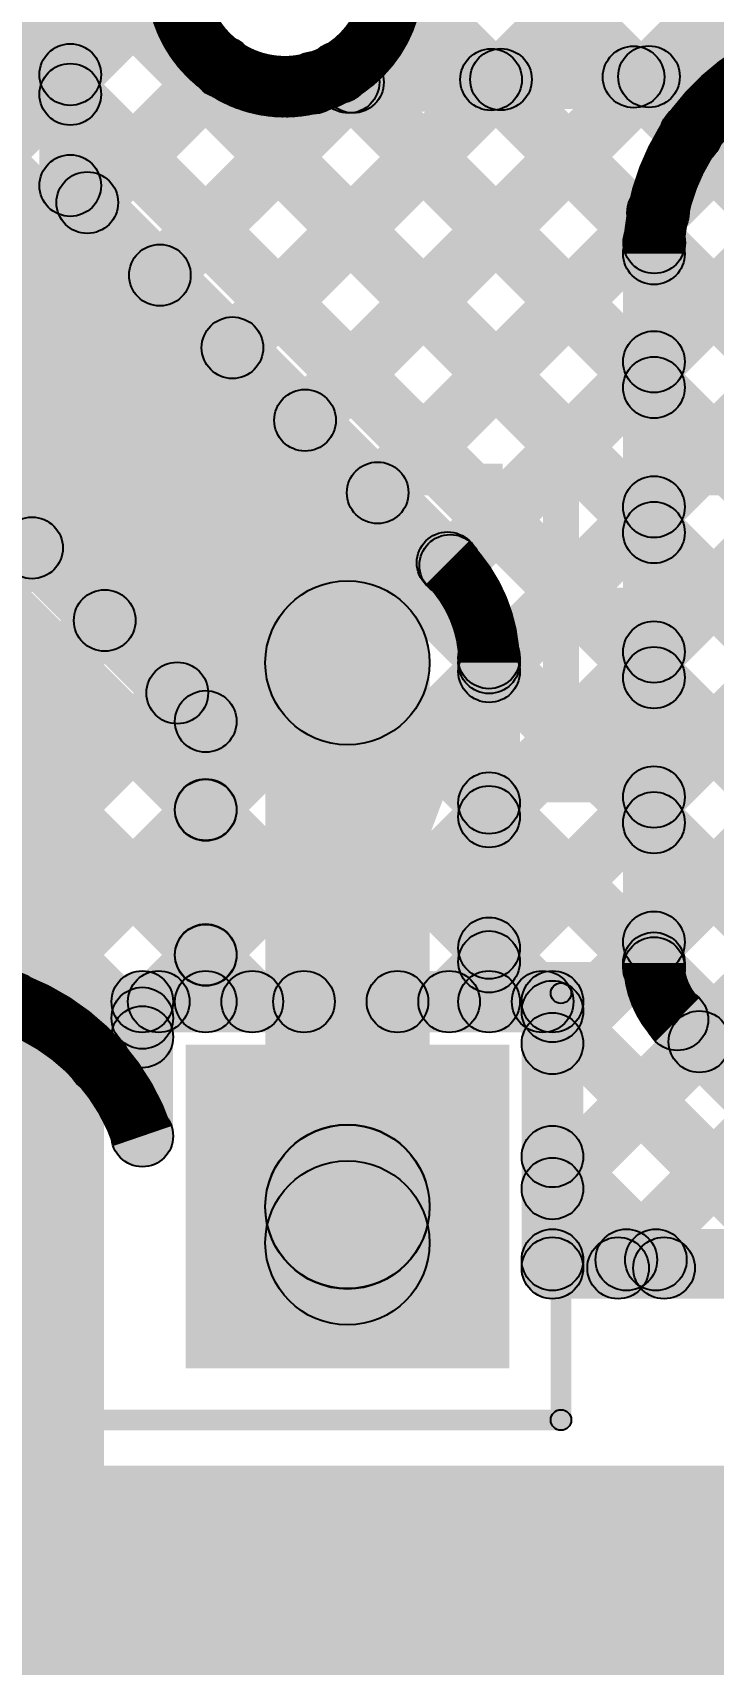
# Model space of a CAD drawing. Header units: millimetres. Extents: x 0 to 210, y 0 to 213.
# Drawn here: x 1.2816 to 1.4473, y -0.1094 to 0.2908 of the extents above; entities that cross this region are included whole.
import ezdxf

# ---------------------------------------------------------------- set-up
doc = ezdxf.new("R2010")
doc.units = ezdxf.units.MM
doc.header["$MEASUREMENT"] = 0
for name, color, linetype in [('BottomLayer', 5, 'Continuous'), ('BottomSolder', 6, 'Continuous'), ('PadHoleLayer', 156, 'Continuous'), ('TopLayer', 1, 'Continuous'), ('TopOverlay', 2, 'Continuous'), ('TopSolder', 216, 'Continuous')]:
    doc.layers.add(name, color=color, linetype=linetype)

# ---------------------------------------------------------------- blocks, each defined once
blk = doc.blocks.new('HDR_F_1X2_11')
at = {"layer": 'BottomLayer'}
blk.add_hatch(color=5, dxfattribs=at).paths.add_polyline_path([(-0.08543, 0.03543), (-0.01457, 0.03543), (-0.01457, -0.03543), (-0.08543, -0.03543)])
h = blk.add_hatch(color=5, dxfattribs=at)
edge = h.paths.add_edge_path()
edge.add_arc((0.05, 0), 0.03543, 0, 360)
at = {"layer": 'BottomSolder'}
blk.add_hatch(color=6, dxfattribs=at).paths.add_polyline_path([(-0.08943, 0.03943), (-0.01057, 0.03943), (-0.01057, -0.03943), (-0.08943, -0.03943)])
h = blk.add_hatch(color=6, dxfattribs=at)
edge = h.paths.add_edge_path()
edge.add_arc((0.05, 0), 0.03943, 0, 360)
at = {"layer": 'PadHoleLayer'}
h = blk.add_hatch(color=156, dxfattribs=at)
edge = h.paths.add_edge_path()
edge.add_arc((-0.05, 0), 0.01772, 0, 360)
h = blk.add_hatch(color=156, dxfattribs=at)
edge = h.paths.add_edge_path()
edge.add_arc((0.05, 0), 0.01772, 0, 360)
at = {"layer": 'TopLayer'}
blk.add_hatch(color=1, dxfattribs=at).paths.add_polyline_path([(-0.08543, 0.03543), (-0.01457, 0.03543), (-0.01457, -0.03543), (-0.08543, -0.03543)])
h = blk.add_hatch(color=1, dxfattribs=at)
edge = h.paths.add_edge_path()
edge.add_arc((0.05, 0), 0.03543, 0, 360)
at = {"layer": 'TopOverlay'}
h = blk.add_hatch(color=2, dxfattribs=at)
edge = h.paths.add_edge_path()
edge.add_arc((-0.102, 0.052), 0.0025, 0, 360)
h = blk.add_hatch(color=2, dxfattribs=at)
edge = h.paths.add_edge_path()
edge.add_arc((-0.102, 0.052), 0.0025, 0, 360)
for points in [[(0.102, 0.0545), (0.102, 0.0495), (-0.102, 0.0495), (-0.102, 0.0545)], [(-0.1045, 0.052), (-0.0995, 0.052), (-0.0995, -0.052), (-0.1045, -0.052)], [(0.0995, 0.052), (0.1045, 0.052), (0.1045, -0.052), (0.0995, -0.052)], [(0.102, -0.0495), (0.102, -0.0545), (-0.102, -0.0545), (-0.102, -0.0495)]]:
    blk.add_hatch(color=2, dxfattribs=at).paths.add_polyline_path(points)
h = blk.add_hatch(color=2, dxfattribs=at)
edge = h.paths.add_edge_path()
edge.add_arc((0.102, 0.052), 0.0025, 0, 360)
h = blk.add_hatch(color=2, dxfattribs=at)
edge = h.paths.add_edge_path()
edge.add_arc((0.102, 0.052), 0.0025, 0, 360)
h = blk.add_hatch(color=2, dxfattribs=at)
edge = h.paths.add_edge_path()
edge.add_arc((-0.102, -0.052), 0.0025, 0, 360)
h = blk.add_hatch(color=2, dxfattribs=at)
edge = h.paths.add_edge_path()
edge.add_arc((-0.102, -0.052), 0.0025, 0, 360)
h = blk.add_hatch(color=2, dxfattribs=at)
edge = h.paths.add_edge_path()
edge.add_arc((0.102, -0.052), 0.0025, 0, 360)
h = blk.add_hatch(color=2, dxfattribs=at)
edge = h.paths.add_edge_path()
edge.add_arc((0.102, -0.052), 0.0025, 0, 360)
at = {"layer": 'TopSolder'}
blk.add_hatch(color=216, dxfattribs=at).paths.add_polyline_path([(-0.08943, 0.03943), (-0.01057, 0.03943), (-0.01057, -0.03943), (-0.08943, -0.03943)])
h = blk.add_hatch(color=216, dxfattribs=at)
edge = h.paths.add_edge_path()
edge.add_arc((0.05, 0), 0.03943, 0, 360)
at = {"layer": 'TopOverlay'}
for centre in [(-0.102, 0.052), (-0.102, 0.052), (0.102, 0.052), (0.102, 0.052), (-0.102, -0.052), (-0.102, -0.052), (0.102, -0.052), (0.102, -0.052)]:
    blk.add_circle(centre, 0.0025, dxfattribs=at)

msp = doc.modelspace()

# ---------------------------------------------------------------- hatches: boundary and pattern name
at = {"layer": 'BottomLayer'}
for points in [[(1.29825, 0.25361), (1.28325, 0.25361), (1.28325, 0.65817), (1.29825, 0.65817)], [(0.89197, 0.52259), (0.90258, 0.5332), (1.32905, 0.10673), (1.31844, 0.09612)], [(0.89197, 0.48724), (0.90258, 0.49784), (1.32905, 0.07138), (1.31844, 0.06077)], [(0.89197, 0.45188), (0.90258, 0.46249), (1.31362, 0.05145), (1.30301, 0.04085)], [(1.28544, 0.3059), (1.29605, 0.31651), (1.43819, 0.17436), (1.42759, 0.16375)], [(1.29605, 0.27536), (1.28544, 0.28596), (1.31153, 0.31205), (1.32214, 0.30144)], [(1.3002, 0.24415), (1.28959, 0.25476), (1.32259, 0.28776), (1.3332, 0.27715)], [(1.33556, 0.2088), (1.32495, 0.2194), (1.39034, 0.28479), (1.40095, 0.27419)], [(1.35323, 0.19112), (1.34263, 0.20173), (1.42637, 0.28547), (1.43698, 0.27487)], [(1.3501, 0.27113), (1.34982, 0.28613), (1.45692, 0.28815), (1.4572, 0.27315)], [(1.38791, 0.27414), (1.39852, 0.28475), (1.43827, 0.245), (1.42766, 0.23439)], [(1.42261, 0.2748), (1.43322, 0.2854), (1.44721, 0.27141), (1.4366, 0.26081)], [(1.28544, 0.27055), (1.29605, 0.28115), (1.43819, 0.13901), (1.42759, 0.1284)], [(1.31788, 0.22648), (1.30727, 0.23708), (1.3543, 0.28411), (1.36491, 0.27351)], [(1.35321, 0.27349), (1.36382, 0.28409), (1.43819, 0.20972), (1.42759, 0.19911)], [(1.28544, 0.2483), (1.29605, 0.25891), (1.38794, 0.16702), (1.37734, 0.15641)], [(1.2421, 0.22518), (1.27039, 0.25346), (1.37239, 0.15146), (1.3441, 0.12318)], [(1.37091, 0.17344), (1.3603, 0.18405), (1.42857, 0.25232), (1.43918, 0.24171)], [(1.44039, 0.06414), (1.42539, 0.06414), (1.42539, 0.237), (1.44039, 0.237)], [(1.22655, 0.20962), (1.23715, 0.22023), (1.32905, 0.12833), (1.31844, 0.11772)], [(1.38858, 0.15576), (1.37797, 0.16636), (1.42759, 0.21598), (1.43819, 0.20537)], [(1.39805, 0.12987), (1.38744, 0.14048), (1.42759, 0.18062), (1.43819, 0.17002)], [(1.12096, -0.00579), (1.11036, 0.00481), (1.27616, 0.17061), (1.28677, 0.16001)], [(1.14863, -0.01348), (1.13802, -0.00288), (1.29384, 0.15294), (1.30444, 0.14233)], [(1.39805, 0.09451), (1.38744, 0.10512), (1.42759, 0.14527), (1.43819, 0.13466)], [(1.38742, 0.13321), (1.39803, 0.14382), (1.43819, 0.10365), (1.42759, 0.09304)], [(1.02, -0.08176), (1.299, -0.08176), (1.299, 0.13732), (1.02, 0.13732)], [(1.37825, 0.0048), (1.33825, 0.0048), (1.33825, 0.13732), (1.37825, 0.13732)], [(1.40025, 0.05474), (1.38525, 0.05474), (1.38525, 0.13732), (1.40025, 0.13732)], [(1.24737, 0.0499), (1.23676, 0.06051), (1.31151, 0.13526), (1.32212, 0.12465)], [(1.33125, 0.05474), (1.31625, 0.05474), (1.31625, 0.12303), (1.33125, 0.12303)], [(1.39805, 0.05916), (1.38744, 0.06976), (1.42759, 0.10991), (1.43819, 0.0993)], [(1.38744, 0.09784), (1.39805, 0.10844), (1.43823, 0.06826), (1.42762, 0.05765)], [(1.28195, 0.04913), (1.27135, 0.05974), (1.31844, 0.10683), (1.32905, 0.09622)], [(1.38744, 0.06248), (1.39805, 0.07309), (1.41109, 0.06004), (1.40049, 0.04943)], [(1.41348, 0.03924), (1.40287, 0.04984), (1.42759, 0.07456), (1.43819, 0.06395)], [(1.31761, 0.04943), (1.30701, 0.06004), (1.31844, 0.07148), (1.32905, 0.06087)], [(1.31362, 0.04544), (1.30301, 0.05604), (1.30701, 0.06004), (1.31761, 0.04943)], [(1.30831, 0.04724), (1.30831, 0.06224), (1.32375, 0.06224), (1.32375, 0.04724)], [(1.39275, 0.04724), (1.39275, 0.06224), (1.40818, 0.06224), (1.40818, 0.04724)], [(1.40049, 0.04943), (1.41109, 0.06004), (1.41348, 0.05765), (1.40287, 0.04705)], [(1.30299, 0.03481), (1.29238, 0.04541), (1.30301, 0.05604), (1.31362, 0.04544)], [(1.40287, 0.04705), (1.41348, 0.05765), (1.47401, -0.00288), (1.46341, -0.01348)], [(1.31581, 0.02199), (1.30081, 0.02199), (1.30081, 0.05474), (1.31581, 0.05474)], [(1.41568, -0.00818), (1.40068, -0.00818), (1.40068, 0.05474), (1.41568, 0.05474)], [(1.4333, 0.04505), (1.44391, 0.05566), (1.49295, 0.00661), (1.48234, -0.00399)], [(1.41348, 0.00388), (1.40287, 0.01449), (1.43867, 0.05028), (1.44928, 0.03968)], [(1.43147, -0.01348), (1.42087, -0.00288), (1.45635, 0.03261), (1.46696, 0.022)], [(1.40287, 0.01169), (1.41348, 0.0223), (1.43866, -0.00288), (1.42805, -0.01348)], [(1.37825, 0.00471), (1.33825, 0.00471), (1.33825, 0.0048), (1.37825, 0.0048)], [(1.37825, -0.00404), (1.33825, -0.00404), (1.33825, 0.00471), (1.37825, 0.00471)], [(1.40818, -0.01568), (1.40818, -0.00068), (1.47636, -0.00068), (1.47636, -0.01568)], [(0.58, -0.10939), (1.837, -0.10939), (1.837, -0.05834), (0.58, -0.05834)], [(1.343, -0.10939), (2.528, -0.10939), (2.528, -0.06551), (1.343, -0.06551)]]:
    msp.add_hatch(color=5, dxfattribs=at).paths.add_polyline_path(points)
h = msp.add_hatch(color=5, dxfattribs=at)
edge = h.paths.add_edge_path()
edge.add_arc((1.3279, 0.28246), 0.0075, 0, 360)
h = msp.add_hatch(color=5, dxfattribs=at)
edge = h.paths.add_edge_path()
edge.add_arc((1.29075, 0.28066), 0.0075, 0, 360)
h = msp.add_hatch(color=5, dxfattribs=at)
edge = h.paths.add_edge_path()
edge.add_arc((1.34996, 0.27863), 0.0075, 0, 360)
h = msp.add_hatch(color=5, dxfattribs=at)
edge = h.paths.add_edge_path()
edge.add_arc((1.34996, 0.27863), 0.0075, 0, 360)
h = msp.add_hatch(color=5, dxfattribs=at)
edge = h.paths.add_edge_path()
edge.add_arc((1.35852, 0.27879), 0.0075, 0, 360)
h = msp.add_hatch(color=5, dxfattribs=at)
edge = h.paths.add_edge_path()
edge.add_arc((1.35961, 0.27881), 0.0075, 0, 360)
h = msp.add_hatch(color=5, dxfattribs=at)
edge = h.paths.add_edge_path()
edge.add_arc((1.39322, 0.27944), 0.0075, 0, 360)
h = msp.add_hatch(color=5, dxfattribs=at)
edge = h.paths.add_edge_path()
edge.add_arc((1.39564, 0.27949), 0.0075, 0, 360)
h = msp.add_hatch(color=5, dxfattribs=at)
edge = h.paths.add_edge_path()
edge.add_arc((1.42792, 0.2801), 0.0075, 0, 360)
h = msp.add_hatch(color=5, dxfattribs=at)
edge = h.paths.add_edge_path()
edge.add_arc((1.43168, 0.28017), 0.0075, 0, 360)
h = msp.add_hatch(color=5, dxfattribs=at)
edge = h.paths.add_edge_path()
edge.add_arc((1.29075, 0.27585), 0.0075, 0, 360)
h = msp.add_hatch(color=5, dxfattribs=at)
edge = h.paths.add_edge_path()
edge.add_arc((1.44191, 0.26611), 0.0075, 0, 360)
h = msp.add_hatch(color=5, dxfattribs=at)
edge = h.paths.add_edge_path()
edge.add_arc((1.29075, 0.25361), 0.0075, 0, 360)
h = msp.add_hatch(color=5, dxfattribs=at)
edge = h.paths.add_edge_path()
edge.add_arc((1.29075, 0.25361), 0.0075, 0, 360)
h = msp.add_hatch(color=5, dxfattribs=at)
edge = h.paths.add_edge_path()
edge.add_arc((1.2949, 0.24946), 0.0075, 0, 360)
h = msp.add_hatch(color=5, dxfattribs=at)
edge = h.paths.add_edge_path()
edge.add_arc((1.43387, 0.24701), 0.0075, 0, 360)
h = msp.add_hatch(color=5, dxfattribs=at)
edge = h.paths.add_edge_path()
edge.add_arc((1.43289, 0.237), 0.0075, 0, 360)
h = msp.add_hatch(color=5, dxfattribs=at)
edge = h.paths.add_edge_path()
edge.add_arc((1.43289, 0.237), 0.0075, 0, 360)
h = msp.add_hatch(color=5, dxfattribs=at)
edge = h.paths.add_edge_path()
edge.add_arc((1.43296, 0.2397), 0.0075, 0, 360)
h = msp.add_hatch(color=5, dxfattribs=at)
edge = h.paths.add_edge_path()
edge.add_arc((1.31257, 0.23178), 0.0075, 0, 360)
h = msp.add_hatch(color=5, dxfattribs=at)
edge = h.paths.add_edge_path()
edge.add_arc((1.33025, 0.2141), 0.0075, 0, 360)
h = msp.add_hatch(color=5, dxfattribs=at)
edge = h.paths.add_edge_path()
edge.add_arc((1.43289, 0.21067), 0.0075, 0, 360)
h = msp.add_hatch(color=5, dxfattribs=at)
edge = h.paths.add_edge_path()
edge.add_arc((1.43289, 0.20441), 0.0075, 0, 360)
h = msp.add_hatch(color=5, dxfattribs=at)
edge = h.paths.add_edge_path()
edge.add_arc((1.34793, 0.19642), 0.0075, 0, 360)
h = msp.add_hatch(color=5, dxfattribs=at)
edge = h.paths.add_edge_path()
edge.add_arc((1.36561, 0.17875), 0.0075, 0, 360)
h = msp.add_hatch(color=5, dxfattribs=at)
edge = h.paths.add_edge_path()
edge.add_arc((1.43289, 0.17532), 0.0075, 0, 360)
h = msp.add_hatch(color=5, dxfattribs=at)
edge = h.paths.add_edge_path()
edge.add_arc((1.43289, 0.16906), 0.0075, 0, 360)
h = msp.add_hatch(color=5, dxfattribs=at)
edge = h.paths.add_edge_path()
edge.add_arc((1.28146, 0.16531), 0.0075, 0, 360)
h = msp.add_hatch(color=5, dxfattribs=at)
edge = h.paths.add_edge_path()
edge.add_arc((1.38264, 0.16171), 0.0075, 0, 360)
h = msp.add_hatch(color=5, dxfattribs=at)
edge = h.paths.add_edge_path()
edge.add_arc((1.38264, 0.16171), 0.0075, 0, 360)
h = msp.add_hatch(color=5, dxfattribs=at)
edge = h.paths.add_edge_path()
edge.add_arc((1.38264, 0.16171), 0.0075, 0, 360)
h = msp.add_hatch(color=5, dxfattribs=at)
edge = h.paths.add_edge_path()
edge.add_arc((1.38328, 0.16106), 0.0075, 0, 360)
h = msp.add_hatch(color=5, dxfattribs=at)
edge = h.paths.add_edge_path()
edge.add_arc((1.35825, 0.13732), 0.02, 0, 360)
h = msp.add_hatch(color=5, dxfattribs=at)
edge = h.paths.add_edge_path()
edge.add_arc((1.35825, 0.13732), 0.02, 0, 360)
h = msp.add_hatch(color=5, dxfattribs=at)
edge = h.paths.add_edge_path()
edge.add_arc((1.29914, 0.14763), 0.0075, 0, 360)
h = msp.add_hatch(color=5, dxfattribs=at)
edge = h.paths.add_edge_path()
edge.add_arc((1.39272, 0.13851), 0.0075, 0, 360)
h = msp.add_hatch(color=5, dxfattribs=at)
edge = h.paths.add_edge_path()
edge.add_arc((1.39275, 0.13732), 0.0075, 0, 360)
h = msp.add_hatch(color=5, dxfattribs=at)
edge = h.paths.add_edge_path()
edge.add_arc((1.39275, 0.13732), 0.0075, 0, 360)
h = msp.add_hatch(color=5, dxfattribs=at)
edge = h.paths.add_edge_path()
edge.add_arc((1.39275, 0.13732), 0.0075, 0, 360)
h = msp.add_hatch(color=5, dxfattribs=at)
edge = h.paths.add_edge_path()
edge.add_arc((1.43289, 0.13996), 0.0075, 0, 360)
h = msp.add_hatch(color=5, dxfattribs=at)
edge = h.paths.add_edge_path()
edge.add_arc((1.39275, 0.13517), 0.0075, 0, 360)
h = msp.add_hatch(color=5, dxfattribs=at)
edge = h.paths.add_edge_path()
edge.add_arc((1.43289, 0.1337), 0.0075, 0, 360)
h = msp.add_hatch(color=5, dxfattribs=at)
edge = h.paths.add_edge_path()
edge.add_arc((1.31682, 0.12996), 0.0075, 0, 360)
h = msp.add_hatch(color=5, dxfattribs=at)
edge = h.paths.add_edge_path()
edge.add_arc((1.32375, 0.12303), 0.0075, 0, 360)
h = msp.add_hatch(color=5, dxfattribs=at)
edge = h.paths.add_edge_path()
edge.add_arc((1.32375, 0.12303), 0.0075, 0, 360)
h = msp.add_hatch(color=5, dxfattribs=at)
edge = h.paths.add_edge_path()
edge.add_arc((1.43289, 0.10461), 0.0075, 0, 360)
h = msp.add_hatch(color=5, dxfattribs=at)
edge = h.paths.add_edge_path()
edge.add_arc((1.32375, 0.10153), 0.0075, 0, 360)
h = msp.add_hatch(color=5, dxfattribs=at)
edge = h.paths.add_edge_path()
edge.add_arc((1.32375, 0.10143), 0.0075, 0, 360)
h = msp.add_hatch(color=5, dxfattribs=at)
edge = h.paths.add_edge_path()
edge.add_arc((1.39275, 0.10314), 0.0075, 0, 360)
h = msp.add_hatch(color=5, dxfattribs=at)
edge = h.paths.add_edge_path()
edge.add_arc((1.39275, 0.09982), 0.0075, 0, 360)
h = msp.add_hatch(color=5, dxfattribs=at)
edge = h.paths.add_edge_path()
edge.add_arc((1.43289, 0.09835), 0.0075, 0, 360)
h = msp.add_hatch(color=5, dxfattribs=at)
edge = h.paths.add_edge_path()
edge.add_arc((1.43289, 0.06925), 0.0075, 0, 360)
h = msp.add_hatch(color=5, dxfattribs=at)
edge = h.paths.add_edge_path()
edge.add_arc((1.32375, 0.06617), 0.0075, 0, 360)
h = msp.add_hatch(color=5, dxfattribs=at)
edge = h.paths.add_edge_path()
edge.add_arc((1.32375, 0.06607), 0.0075, 0, 360)
h = msp.add_hatch(color=5, dxfattribs=at)
edge = h.paths.add_edge_path()
edge.add_arc((1.39275, 0.06778), 0.0075, 0, 360)
h = msp.add_hatch(color=5, dxfattribs=at)
edge = h.paths.add_edge_path()
edge.add_arc((1.39275, 0.06446), 0.0075, 0, 360)
h = msp.add_hatch(color=5, dxfattribs=at)
edge = h.paths.add_edge_path()
edge.add_arc((1.43289, 0.06414), 0.0075, 0, 360)
h = msp.add_hatch(color=5, dxfattribs=at)
edge = h.paths.add_edge_path()
edge.add_arc((1.43289, 0.06414), 0.0075, 0, 360)
h = msp.add_hatch(color=5, dxfattribs=at)
edge = h.paths.add_edge_path()
edge.add_arc((1.43289, 0.06414), 0.0075, 0, 360)
h = msp.add_hatch(color=5, dxfattribs=at)
edge = h.paths.add_edge_path()
edge.add_arc((1.43293, 0.06296), 0.0075, 0, 360)
h = msp.add_hatch(color=5, dxfattribs=at)
edge = h.paths.add_edge_path()
edge.add_arc((1.27665, 0.05443), 0.0075, 0, 360)
h = msp.add_hatch(color=5, dxfattribs=at)
edge = h.paths.add_edge_path()
edge.add_arc((1.30831, 0.05474), 0.0075, 0, 360)
h = msp.add_hatch(color=5, dxfattribs=at)
edge = h.paths.add_edge_path()
edge.add_arc((1.30831, 0.05474), 0.0075, 0, 360)
h = msp.add_hatch(color=5, dxfattribs=at)
edge = h.paths.add_edge_path()
edge.add_arc((1.31231, 0.05474), 0.0075, 0, 360)
h = msp.add_hatch(color=5, dxfattribs=at)
edge = h.paths.add_edge_path()
edge.add_arc((1.31231, 0.05474), 0.0075, 0, 360)
h = msp.add_hatch(color=5, dxfattribs=at)
edge = h.paths.add_edge_path()
edge.add_arc((1.32375, 0.05474), 0.0075, 0, 360)
h = msp.add_hatch(color=5, dxfattribs=at)
edge = h.paths.add_edge_path()
edge.add_arc((1.32375, 0.05474), 0.0075, 0, 360)
h = msp.add_hatch(color=5, dxfattribs=at)
edge = h.paths.add_edge_path()
edge.add_arc((1.39275, 0.05474), 0.0075, 0, 360)
h = msp.add_hatch(color=5, dxfattribs=at)
edge = h.paths.add_edge_path()
edge.add_arc((1.39275, 0.05474), 0.0075, 0, 360)
h = msp.add_hatch(color=5, dxfattribs=at)
edge = h.paths.add_edge_path()
edge.add_arc((1.40579, 0.05474), 0.0075, 0, 360)
h = msp.add_hatch(color=5, dxfattribs=at)
edge = h.paths.add_edge_path()
edge.add_arc((1.40579, 0.05474), 0.0075, 0, 360)
h = msp.add_hatch(color=5, dxfattribs=at)
edge = h.paths.add_edge_path()
edge.add_arc((1.40818, 0.05474), 0.0075, 0, 360)
h = msp.add_hatch(color=5, dxfattribs=at)
edge = h.paths.add_edge_path()
edge.add_arc((1.40818, 0.05474), 0.0075, 0, 360)
h = msp.add_hatch(color=5, dxfattribs=at)
edge = h.paths.add_edge_path()
edge.add_arc((1.30831, 0.05074), 0.0075, 0, 360)
h = msp.add_hatch(color=5, dxfattribs=at)
edge = h.paths.add_edge_path()
edge.add_arc((1.30831, 0.05074), 0.0075, 0, 360)
h = msp.add_hatch(color=5, dxfattribs=at)
edge = h.paths.add_edge_path()
edge.add_arc((1.40818, 0.05235), 0.0075, 0, 360)
h = msp.add_hatch(color=5, dxfattribs=at)
edge = h.paths.add_edge_path()
edge.add_arc((1.40818, 0.05235), 0.0075, 0, 360)
h = msp.add_hatch(color=5, dxfattribs=at)
edge = h.paths.add_edge_path()
edge.add_arc((1.4386, 0.05035), 0.0075, 0, 360)
h = msp.add_hatch(color=5, dxfattribs=at)
edge = h.paths.add_edge_path()
edge.add_arc((1.4386, 0.05035), 0.0075, 0, 360)
h = msp.add_hatch(color=5, dxfattribs=at)
edge = h.paths.add_edge_path()
edge.add_arc((1.4386, 0.05035), 0.0075, 0, 360)
h = msp.add_hatch(color=5, dxfattribs=at)
edge = h.paths.add_edge_path()
edge.add_arc((1.30831, 0.04615), 0.0075, 0, 360)
h = msp.add_hatch(color=5, dxfattribs=at)
edge = h.paths.add_edge_path()
edge.add_arc((1.40818, 0.04454), 0.0075, 0, 360)
h = msp.add_hatch(color=5, dxfattribs=at)
edge = h.paths.add_edge_path()
edge.add_arc((1.44397, 0.04498), 0.0075, 0, 360)
h = msp.add_hatch(color=5, dxfattribs=at)
edge = h.paths.add_edge_path()
edge.add_arc((1.29768, 0.04011), 0.0075, 0, 360)
h = msp.add_hatch(color=5, dxfattribs=at)
edge = h.paths.add_edge_path()
edge.add_arc((1.30831, 0.02199), 0.0075, 0, 360)
h = msp.add_hatch(color=5, dxfattribs=at)
edge = h.paths.add_edge_path()
edge.add_arc((1.30831, 0.02199), 0.0075, 0, 360)
h = msp.add_hatch(color=5, dxfattribs=at)
edge = h.paths.add_edge_path()
edge.add_arc((1.35825, 0.0048), 0.02, 0, 360)
h = msp.add_hatch(color=5, dxfattribs=at)
edge = h.paths.add_edge_path()
edge.add_arc((1.35825, 0.0048), 0.02, 0, 360)
h = msp.add_hatch(color=5, dxfattribs=at)
edge = h.paths.add_edge_path()
edge.add_arc((1.35825, 0.00471), 0.02, 0, 360)
h = msp.add_hatch(color=5, dxfattribs=at)
edge = h.paths.add_edge_path()
edge.add_arc((1.35825, 0.00471), 0.02, 0, 360)
h = msp.add_hatch(color=5, dxfattribs=at)
edge = h.paths.add_edge_path()
edge.add_arc((1.40818, 0.01699), 0.0075, 0, 360)
h = msp.add_hatch(color=5, dxfattribs=at)
edge = h.paths.add_edge_path()
edge.add_arc((1.40818, 0.00918), 0.0075, 0, 360)
h = msp.add_hatch(color=5, dxfattribs=at)
edge = h.paths.add_edge_path()
edge.add_arc((1.35825, -0.00404), 0.02, 0, 360)
h = msp.add_hatch(color=5, dxfattribs=at)
edge = h.paths.add_edge_path()
edge.add_arc((1.40818, -0.00818), 0.0075, 0, 360)
h = msp.add_hatch(color=5, dxfattribs=at)
edge = h.paths.add_edge_path()
edge.add_arc((1.40818, -0.00818), 0.0075, 0, 360)
h = msp.add_hatch(color=5, dxfattribs=at)
edge = h.paths.add_edge_path()
edge.add_arc((1.42617, -0.00818), 0.0075, 0, 360)
h = msp.add_hatch(color=5, dxfattribs=at)
edge = h.paths.add_edge_path()
edge.add_arc((1.43335, -0.00818), 0.0075, 0, 360)
at = {"layer": 'TopLayer'}
for points in [[(0.72066, 0.6232), (0.73127, 0.6338), (1.31362, 0.05145), (1.30301, 0.04085)], [(0.75601, 0.6232), (0.76662, 0.6338), (1.34038, 0.06004), (1.32978, 0.04943)], [(0.79137, 0.6232), (0.80198, 0.6338), (1.37574, 0.06004), (1.36513, 0.04943)], [(0.82673, 0.6232), (0.83733, 0.6338), (1.41109, 0.06004), (1.40049, 0.04943)], [(0.86208, 0.6232), (0.87269, 0.6338), (1.4978, 0.00869), (1.48719, -0.00192)], [(0.89744, 0.6232), (0.90804, 0.6338), (1.47458, 0.06726), (1.46398, 0.05666)], [(0.93279, 0.6232), (0.9434, 0.6338), (1.47482, 0.10238), (1.46422, 0.09177)], [(0.96815, 0.6232), (0.97875, 0.6338), (1.48747, 0.12509), (1.47686, 0.11448)], [(1.11409, 0.02268), (1.10348, 0.03329), (1.5642, 0.49401), (1.5748, 0.4834)], [(1.12096, -0.00579), (1.11036, 0.00481), (1.5642, 0.45865), (1.5748, 0.44804)], [(1.14663, -0.01548), (1.13602, -0.00488), (1.5642, 0.4233), (1.5748, 0.41269)], [(1.24737, 0.0499), (1.23676, 0.06051), (1.56906, 0.3928), (1.57967, 0.3822)], [(1.28195, 0.04913), (1.27135, 0.05974), (1.60441, 0.3928), (1.61502, 0.3822)], [(1.31761, 0.04943), (1.30701, 0.06004), (1.63977, 0.3928), (1.65038, 0.3822)], [(1.35297, 0.04943), (1.34236, 0.06004), (1.67512, 0.3928), (1.68573, 0.3822)], [(1.3632, 0.36957), (1.3738, 0.38017), (1.57601, 0.17797), (1.5654, 0.16736)], [(1.3632, 0.33421), (1.3738, 0.34482), (1.57601, 0.14261), (1.5654, 0.13201)], [(1.38832, 0.04943), (1.37772, 0.06004), (1.66364, 0.34596), (1.67424, 0.33535)], [(1.07009, 0.0494), (1.05948, 0.06), (1.31153, 0.31205), (1.32214, 0.30144)], [(1.364, 0.29805), (1.37461, 0.30866), (1.56449, 0.11878), (1.55388, 0.10817)], [(1.09693, 0.04088), (1.08632, 0.05149), (1.32259, 0.28776), (1.3332, 0.27715)], [(1.35081, 0.27589), (1.36142, 0.28649), (1.51615, 0.13176), (1.50554, 0.12116)], [(1.41348, 0.03924), (1.40287, 0.04984), (1.46868, 0.11565), (1.47929, 0.10505)], [(1.41348, 0.00388), (1.40287, 0.01449), (1.46398, 0.07559), (1.47458, 0.06498)], [(1.31362, 0.04544), (1.30301, 0.05604), (1.30701, 0.06004), (1.31761, 0.04943)], [(1.30831, 0.04724), (1.30831, 0.06224), (1.40818, 0.06224), (1.40818, 0.04724)], [(1.40049, 0.04943), (1.41109, 0.06004), (1.41348, 0.05765), (1.40287, 0.04705)], [(1.30299, 0.03481), (1.29238, 0.04541), (1.30301, 0.05604), (1.31362, 0.04544)], [(1.40287, 0.04705), (1.41348, 0.05765), (1.47601, -0.00488), (1.46541, -0.01548)], [(1.31581, 0.02199), (1.30081, 0.02199), (1.30081, 0.05474), (1.31581, 0.05474)], [(1.41568, -0.01018), (1.40068, -0.01018), (1.40068, 0.05474), (1.41568, 0.05474)], [(1.42947, -0.01548), (1.41887, -0.00488), (1.46752, 0.04378), (1.47813, 0.03317)], [(1.40287, 0.01169), (1.41348, 0.0223), (1.44066, -0.00488), (1.43005, -0.01548)], [(1.40818, -0.01768), (1.40818, -0.00268), (1.47493, -0.00268), (1.47493, -0.01768)]]:
    msp.add_hatch(color=1, dxfattribs=at).paths.add_polyline_path(points)
h = msp.add_hatch(color=1, dxfattribs=at)
edge = h.paths.add_edge_path()
edge.add_arc((1.3279, 0.28246), 0.0075, 0, 360)
h = msp.add_hatch(color=1, dxfattribs=at)
edge = h.paths.add_edge_path()
edge.add_arc((1.35611, 0.28119), 0.0075, 0, 360)
h = msp.add_hatch(color=1, dxfattribs=at)
edge = h.paths.add_edge_path()
edge.add_arc((1.27665, 0.05443), 0.0075, 0, 360)
h = msp.add_hatch(color=1, dxfattribs=at)
edge = h.paths.add_edge_path()
edge.add_arc((1.30831, 0.05474), 0.0075, 0, 360)
h = msp.add_hatch(color=1, dxfattribs=at)
edge = h.paths.add_edge_path()
edge.add_arc((1.30831, 0.05474), 0.0075, 0, 360)
h = msp.add_hatch(color=1, dxfattribs=at)
edge = h.paths.add_edge_path()
edge.add_arc((1.31231, 0.05474), 0.0075, 0, 360)
h = msp.add_hatch(color=1, dxfattribs=at)
edge = h.paths.add_edge_path()
edge.add_arc((1.31231, 0.05474), 0.0075, 0, 360)
h = msp.add_hatch(color=1, dxfattribs=at)
edge = h.paths.add_edge_path()
edge.add_arc((1.33508, 0.05474), 0.0075, 0, 360)
h = msp.add_hatch(color=1, dxfattribs=at)
edge = h.paths.add_edge_path()
edge.add_arc((1.34767, 0.05474), 0.0075, 0, 360)
h = msp.add_hatch(color=1, dxfattribs=at)
edge = h.paths.add_edge_path()
edge.add_arc((1.37044, 0.05474), 0.0075, 0, 360)
h = msp.add_hatch(color=1, dxfattribs=at)
edge = h.paths.add_edge_path()
edge.add_arc((1.38302, 0.05474), 0.0075, 0, 360)
h = msp.add_hatch(color=1, dxfattribs=at)
edge = h.paths.add_edge_path()
edge.add_arc((1.40579, 0.05474), 0.0075, 0, 360)
h = msp.add_hatch(color=1, dxfattribs=at)
edge = h.paths.add_edge_path()
edge.add_arc((1.40579, 0.05474), 0.0075, 0, 360)
h = msp.add_hatch(color=1, dxfattribs=at)
edge = h.paths.add_edge_path()
edge.add_arc((1.40818, 0.05474), 0.0075, 0, 360)
h = msp.add_hatch(color=1, dxfattribs=at)
edge = h.paths.add_edge_path()
edge.add_arc((1.40818, 0.05474), 0.0075, 0, 360)
h = msp.add_hatch(color=1, dxfattribs=at)
edge = h.paths.add_edge_path()
edge.add_arc((1.30831, 0.05074), 0.0075, 0, 360)
h = msp.add_hatch(color=1, dxfattribs=at)
edge = h.paths.add_edge_path()
edge.add_arc((1.30831, 0.05074), 0.0075, 0, 360)
h = msp.add_hatch(color=1, dxfattribs=at)
edge = h.paths.add_edge_path()
edge.add_arc((1.40818, 0.05235), 0.0075, 0, 360)
h = msp.add_hatch(color=1, dxfattribs=at)
edge = h.paths.add_edge_path()
edge.add_arc((1.40818, 0.05235), 0.0075, 0, 360)
h = msp.add_hatch(color=1, dxfattribs=at)
edge = h.paths.add_edge_path()
edge.add_arc((1.30831, 0.04615), 0.0075, 0, 360)
h = msp.add_hatch(color=1, dxfattribs=at)
edge = h.paths.add_edge_path()
edge.add_arc((1.40818, 0.04454), 0.0075, 0, 360)
h = msp.add_hatch(color=1, dxfattribs=at)
edge = h.paths.add_edge_path()
edge.add_arc((1.29768, 0.04011), 0.0075, 0, 360)
h = msp.add_hatch(color=1, dxfattribs=at)
edge = h.paths.add_edge_path()
edge.add_arc((1.30831, 0.02199), 0.0075, 0, 360)
h = msp.add_hatch(color=1, dxfattribs=at)
edge = h.paths.add_edge_path()
edge.add_arc((1.30831, 0.02199), 0.0075, 0, 360)
h = msp.add_hatch(color=1, dxfattribs=at)
edge = h.paths.add_edge_path()
edge.add_arc((1.40818, 0.01699), 0.0075, 0, 360)
h = msp.add_hatch(color=1, dxfattribs=at)
edge = h.paths.add_edge_path()
edge.add_arc((1.40818, 0.00918), 0.0075, 0, 360)
h = msp.add_hatch(color=1, dxfattribs=at)
edge = h.paths.add_edge_path()
edge.add_arc((1.40818, -0.01018), 0.0075, 0, 360)
h = msp.add_hatch(color=1, dxfattribs=at)
edge = h.paths.add_edge_path()
edge.add_arc((1.40818, -0.01018), 0.0075, 0, 360)
h = msp.add_hatch(color=1, dxfattribs=at)
edge = h.paths.add_edge_path()
edge.add_arc((1.42417, -0.01018), 0.0075, 0, 360)
h = msp.add_hatch(color=1, dxfattribs=at)
edge = h.paths.add_edge_path()
edge.add_arc((1.43535, -0.01018), 0.0075, 0, 360)

# ---------------------------------------------------------------- linework, layer by layer
at = {"layer": 'BottomLayer', "const_width": 0.015}
for points in [[(1.34996, 0.27863, -1.286017), (1.349, 0.32962)], [(1.43289, 0.237, -0.258385), (1.45706, 0.28065)], [(1.38264, 0.16171, -0.198912), (1.39275, 0.13732)], [(1.38264, 0.16171, -0.198912), (1.39275, 0.13732)], [(1.4386, 0.05035, -0.198912), (1.43289, 0.06414)], [(1.4386, 0.05035, -0.198912), (1.43289, 0.06414)], [(1.20693, -0.00818, -0.959456), (1.30831, 0.02199)]]:
    msp.add_lwpolyline(points, format="xyb", dxfattribs=at)
at = {"layer": 'BottomLayer'}
for centre, radius in [((1.3279, 0.28246), 0.0075), ((1.29075, 0.28066), 0.0075), ((1.34996, 0.27863), 0.0075), ((1.34996, 0.27863), 0.0075), ((1.35852, 0.27879), 0.0075), ((1.35961, 0.27881), 0.0075), ((1.39322, 0.27944), 0.0075), ((1.39564, 0.27949), 0.0075), ((1.42792, 0.2801), 0.0075), ((1.43168, 0.28017), 0.0075), ((1.29075, 0.27585), 0.0075), ((1.44191, 0.26611), 0.0075), ((1.29075, 0.25361), 0.0075), ((1.29075, 0.25361), 0.0075), ((1.2949, 0.24946), 0.0075), ((1.43387, 0.24701), 0.0075), ((1.43289, 0.237), 0.0075), ((1.43289, 0.237), 0.0075), ((1.43296, 0.2397), 0.0075), ((1.31257, 0.23178), 0.0075), ((1.33025, 0.2141), 0.0075), ((1.43289, 0.21067), 0.0075), ((1.43289, 0.20441), 0.0075), ((1.34793, 0.19642), 0.0075), ((1.36561, 0.17875), 0.0075), ((1.43289, 0.17532), 0.0075), ((1.43289, 0.16906), 0.0075), ((1.28146, 0.16531), 0.0075), ((1.38264, 0.16171), 0.0075), ((1.38264, 0.16171), 0.0075), ((1.38264, 0.16171), 0.0075), ((1.38328, 0.16106), 0.0075), ((1.35825, 0.13732), 0.02), ((1.35825, 0.13732), 0.02), ((1.29914, 0.14763), 0.0075), ((1.39272, 0.13851), 0.0075), ((1.39275, 0.13732), 0.0075), ((1.39275, 0.13732), 0.0075), ((1.39275, 0.13732), 0.0075), ((1.43289, 0.13996), 0.0075), ((1.39275, 0.13517), 0.0075), ((1.43289, 0.1337), 0.0075), ((1.31682, 0.12996), 0.0075), ((1.32375, 0.12303), 0.0075), ((1.32375, 0.12303), 0.0075), ((1.43289, 0.10461), 0.0075), ((1.32375, 0.10153), 0.0075), ((1.32375, 0.10143), 0.0075), ((1.39275, 0.10314), 0.0075), ((1.39275, 0.09982), 0.0075), ((1.43289, 0.09835), 0.0075), ((1.43289, 0.06925), 0.0075), ((1.32375, 0.06617), 0.0075), ((1.32375, 0.06607), 0.0075), ((1.39275, 0.06778), 0.0075), ((1.39275, 0.06446), 0.0075), ((1.43289, 0.06414), 0.0075), ((1.43289, 0.06414), 0.0075), ((1.43289, 0.06414), 0.0075), ((1.43293, 0.06296), 0.0075), ((1.27665, 0.05443), 0.0075), ((1.30831, 0.05474), 0.0075), ((1.30831, 0.05474), 0.0075), ((1.31231, 0.05474), 0.0075), ((1.31231, 0.05474), 0.0075), ((1.32375, 0.05474), 0.0075), ((1.32375, 0.05474), 0.0075), ((1.39275, 0.05474), 0.0075), ((1.39275, 0.05474), 0.0075), ((1.40579, 0.05474), 0.0075), ((1.40579, 0.05474), 0.0075), ((1.40818, 0.05474), 0.0075), ((1.40818, 0.05474), 0.0075), ((1.30831, 0.05074), 0.0075), ((1.30831, 0.05074), 0.0075), ((1.40818, 0.05235), 0.0075), ((1.40818, 0.05235), 0.0075), ((1.4386, 0.05035), 0.0075), ((1.4386, 0.05035), 0.0075), ((1.4386, 0.05035), 0.0075), ((1.30831, 0.04615), 0.0075), ((1.40818, 0.04454), 0.0075), ((1.44397, 0.04498), 0.0075), ((1.29768, 0.04011), 0.0075), ((1.30831, 0.02199), 0.0075), ((1.30831, 0.02199), 0.0075), ((1.35825, 0.0048), 0.02), ((1.35825, 0.0048), 0.02), ((1.35825, 0.00471), 0.02), ((1.35825, 0.00471), 0.02), ((1.40818, 0.01699), 0.0075), ((1.40818, 0.00918), 0.0075), ((1.35825, -0.00404), 0.02), ((1.40818, -0.00818), 0.0075), ((1.40818, -0.00818), 0.0075), ((1.42617, -0.00818), 0.0075), ((1.43335, -0.00818), 0.0075)]:
    msp.add_circle(centre, radius, dxfattribs=at)
at = {"layer": 'TopLayer', "const_width": 0.015}
for points in [[(1.36931, 0.304, -1.132908), (1.3175, 0.31048)], [(1.20748, -0.01018, -0.978446), (1.30831, 0.02199)]]:
    msp.add_lwpolyline(points, format="xyb", dxfattribs=at)
at = {"layer": 'TopLayer'}
for centre in [(1.3279, 0.28246), (1.35611, 0.28119), (1.27665, 0.05443), (1.30831, 0.05474), (1.30831, 0.05474), (1.31231, 0.05474), (1.31231, 0.05474), (1.33508, 0.05474), (1.34767, 0.05474), (1.37044, 0.05474), (1.38302, 0.05474), (1.40579, 0.05474), (1.40579, 0.05474), (1.40818, 0.05474), (1.40818, 0.05474), (1.30831, 0.05074), (1.30831, 0.05074), (1.40818, 0.05235), (1.40818, 0.05235), (1.30831, 0.04615), (1.40818, 0.04454), (1.29768, 0.04011), (1.30831, 0.02199), (1.30831, 0.02199), (1.40818, 0.01699), (1.40818, 0.00918), (1.40818, -0.01018), (1.40818, -0.01018), (1.42417, -0.01018), (1.43535, -0.01018)]:
    msp.add_circle(centre, 0.0075, dxfattribs=at)

# ---------------------------------------------------------------- block references
at = {"rotation": 180}
msp.add_blockref('HDR_F_1X2_11', (1.30825, 0.0048), dxfattribs=at)

# ---------------------------------------------------------------- texts
at = {"layer": 'TopOverlay'}
for s, height, p in [('BATTERY', 0.07, (1.159, 0.11587)), ('+VE', 0.05, (1.3, 0.05887))]:
    msp.add_text(s, height=height, rotation=360, dxfattribs=at).set_placement(p)

doc.saveas('drawing.dxf')
